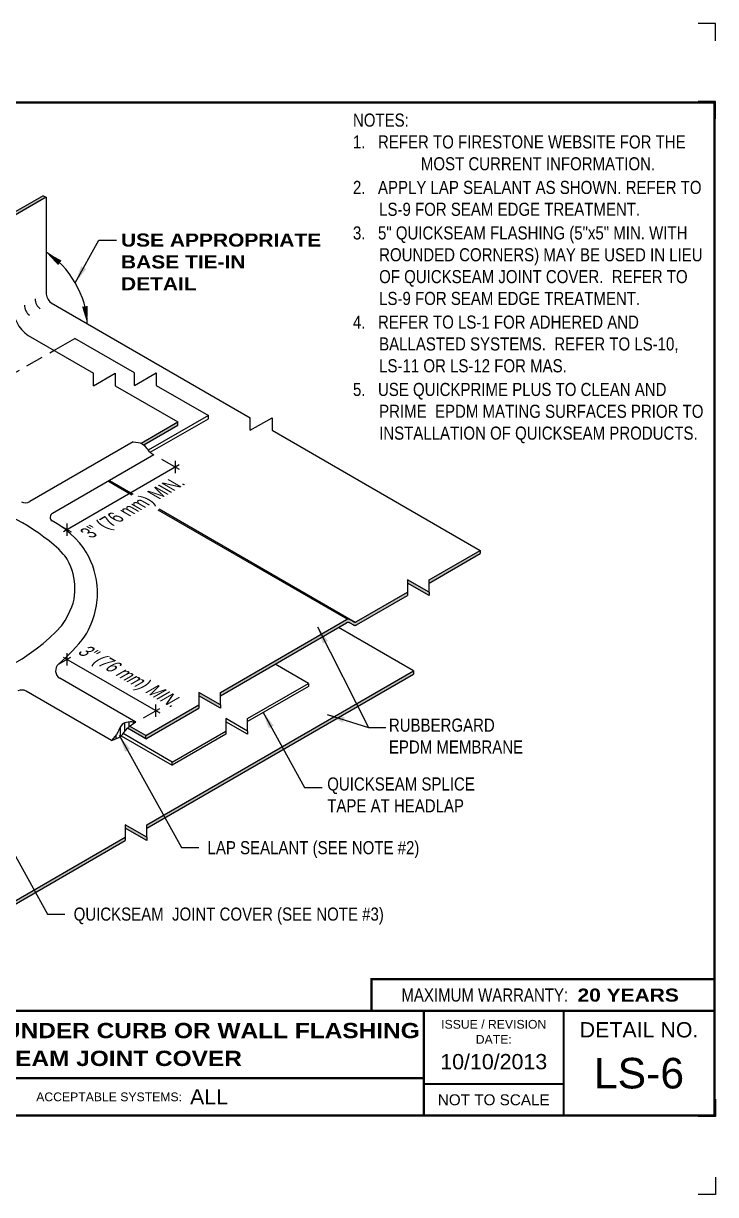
# Model space of a CAD drawing. Header units: inches. Extents: x 143.4 to 163.5, y 113.7 to 130.5.
# Drawn here: x 153.57 to 163.48, y 113.75 to 130.51 of the extents above; entities that cross this region are included whole.
import ezdxf
from ezdxf.enums import TextEntityAlignment as Align

# ---------------------------------------------------------------- set-up
doc = ezdxf.new("R2010")
doc.units = ezdxf.units.IN
doc.header["$MEASUREMENT"] = 0
doc.linetypes.add('HIDDEN', pattern=[0.375, 0.25, -0.125])
doc.layers.get('0').update_dxf_attribs({"linetype": 'CONTINUOUS'})
doc.layers.get('DEFPOINTS').update_dxf_attribs({"linetype": 'CONTINUOUS'})
for name, color, linetype in [('FSBP-ANNO-NOTE', 7, 'CONTINUOUS'), ('FSBP-MEMBRANE', 7, 'CONTINUOUS'), ('FSBP-SEALANTS', 1, 'CONTINUOUS'), ('FSBP-TTLB', 7, 'CONTINUOUS'), ('FSBP-TTLB-BORDER', 7, 'CONTINUOUS'), ('FSBP-TTLB-TEXT', 7, 'CONTINUOUS')]:
    doc.layers.add(name, color=color, linetype=linetype)
doc.styles.add('FSBP_ARIAL', font='arial.ttf')
doc.styles.add('FSBP_ARIAL_BOLD', font='')
doc.styles.add('FSBP_ARIAL_NAR', font='ARIALN.TTF')
doc.styles.get('FSBP_ARIAL_BOLD').set_extended_font_data('Arial Black')
doc.dimstyles.new('FSBP-LEADER', dxfattribs={"dimtxt": 0.1875, "dimasz": 0.25, "dimexe": 0.0625, "dimexo": 0.125, "dimgap": 0.125, "dimtad": 0, "dimtih": 1, "dimtoh": 1, "dimdec": 4, "dimzin": 0, "dimdsep": 46, "dimlunit": 4, "dimtxsty": 'FSBP_ARIAL_NAR', "dimcen": 0.09375, "dimclrd": 256, "dimclre": 256, "dimclrt": 256, "dimadec": 0, "dimazin": 0, "dimtfac": 1, "dimtdec": 4, "dimtofl": 0, "dimtmove": 0, "dimatfit": 3, "dimfxl": 1, "dimtolj": 1, "dimtzin": 0, "dimlwd": -1, "dimlwe": -1, "dimarcsym": 0})

# ---------------------------------------------------------------- blocks, each defined once
blk = doc.blocks.new('TTLB-EPDM_2')
at = {"layer": 'DEFPOINTS', "linetype": 'Continuous', "ltscale": 1.75}
for points in [[(20.01562500000003, 13.88083333333333), (20.01562500000003, 14.13083333333333), (19.76562500000003, 14.13083333333333)], [(20.01562500000003, -2.380833333333342), (20.01562500000003, -2.630833333333342), (19.76562500000003, -2.630833333333342)]]:
    blk.add_lwpolyline(points, dxfattribs=at)
at = {"layer": 'DEFPOINTS', "color": 1}
for points in [[(20.015625, 12.765625), (20.015625, 13.015625), (19.765625, 13.015625)], [(20.015625, -1.265625), (20.015625, -1.515625), (19.765625, -1.515625)]]:
    blk.add_lwpolyline(points, dxfattribs=at)
at = {"layer": 'FSBP-TTLB', "const_width": 0.03125}
blk.add_lwpolyline([(15.09028770518938, 0), (20, 0), (20, 0.4512598240669945), (15.09028770518938, 0.4512598240669945)], close=True, dxfattribs=at)
for points in [[(0, 0), (0, -1.5), (20, -1.5), (20, 0), (0, 0)], [(15.84028770518938, 0), (15.84028770518938, -0.9643749050531198)], [(17.84110496735593, 0), (17.84110496735593, -1.5)], [(20, 0), (20, -1.5)], [(4.825208527206769, -0.9643749050531198), (15.84028770518938, -0.9643749050531198)], [(15.84028770518938, -0.9643749050531198), (15.84028770518938, -1.5)], [(15.84028770518938, -1.048740175933006), (17.84110496735593, -1.048740175933006)]]:
    blk.add_lwpolyline(points, dxfattribs=at)
at = {"layer": 'FSBP-TTLB-BORDER', "const_width": 0.03125}
blk.add_lwpolyline([(20, 0), (20, 13), (0, 13), (0, 0)], dxfattribs=at)
at = {"layer": 'FSBP-TTLB-TEXT', "style": 'FSBP_ARIAL_NAR'}
blk.add_text('MAXIMUM WARRANTY:', height=0.1875, dxfattribs=at).set_placement((17.90516569312837, 0.2256299120335257), align=Align.MIDDLE_RIGHT)
at = {"layer": 'FSBP-TTLB-TEXT', "style": 'FSBP_ARIAL'}
for s, height, p in [('ISSUE / REVISION', 0.125, (16.84069633627263, -0.1938496373466023)), ('DETAIL NO.', 0.21875, (18.92055248367797, -0.2724398367368792)), ('DATE:', 0.125, (16.84069633627263, -0.409973105348854)), ('NOT TO SCALE', 0.15625, (16.84069633627263, -1.274370087966503))]:
    blk.add_text(s, height=height, dxfattribs=at).set_placement(p, align=Align.MIDDLE_CENTER)
blk.add_text('ACCEPTABLE SYSTEMS:', height=0.125, dxfattribs=at).set_placement((10.29281281591562, -1.23218745252656), align=Align.MIDDLE_LEFT)
at = {"layer": 'FSBP-TTLB-TEXT'}
for tag, height, style, p in [('MAXIMUM_WARRANTY', 0.1875, 'FSBP_ARIAL_BOLD', (18.03987100774941, 0.2240244307510579)), ('ACCPT_SYSTEMS', 0.21875, 'FSBP_ARIAL', (12.49438170418193, -1.23218745252656))]:
    blk.add_attdef(tag, text='', height=height, dxfattribs=dict(at, style=style)).set_placement(p, align=Align.MIDDLE_LEFT)
for tag, height, style, p in [('DETAIL_DESCP_LINE_1', 0.21875, 'FSBP_ARIAL_BOLD', (10.33118450231211, -0.2831249841755152)), ('DETAIL_DESCP_LINE_2', 0.21875, 'FSBP_ARIAL_BOLD', (10.33118450231211, -0.6812499208775904)), ('ISSUE_REV_DATE', 0.21875, 'FSBP_ARIAL', (16.84069633627263, -0.7282559425942452)), ('DETAIL_NUMBER', 0.4375, 'FSBP_ARIAL', (18.91941590748775, -0.8931630692489421))]:
    blk.add_attdef(tag, text='', height=height, dxfattribs=dict(at, style=style)).set_placement(p, align=Align.MIDDLE_CENTER)

msp = doc.modelspace()

# ---------------------------------------------------------------- hatches: boundary and pattern name
at = {"layer": 'FSBP-MEMBRANE'}
msp.add_hatch(color=256, dxfattribs=at).paths.add_polyline_path([(153.8960736493829, 128.019564728149), (153.8554787085804, 128.043002228149), (153.4213159381079, 127.7923382357446), (153.421315938108, 127.7454632357446)])
h = msp.add_hatch(color=256, dxfattribs=at)
edge = h.paths.add_edge_path()
edge.add_line((155.7834426069515, 124.7581032765292), (155.7834426069515, 124.8049780960876))
edge.add_line((155.7834426069515, 124.8049780960876), (155.2555596682699, 124.5002046068457))
edge.add_spline(control_points=[(155.2555596682699, 124.5002046068457), (155.2617862699599, 124.4975190864594), (155.275290110133, 124.4905500238732), (155.2873211260445, 124.4811385928184), (155.2937025323766, 124.4753517126404)], knot_values=[0.1110105844248691, 0.1110105844248691, 0.1110105844248691, 0.1110105844248691, 0.132231569242019, 0.1589005532408923, 0.1589005532408923, 0.1589005532408923, 0.1589005532408923], degree=3, periodic=0)
edge.add_line((155.2937025323764, 124.4753517126406), (155.7834426069515, 124.7581032765292))
h = msp.add_hatch(color=256, dxfattribs=at)
edge = h.paths.add_edge_path()
edge.add_spline(control_points=[(155.0924705074112, 120.4518757429922), (155.0813411793012, 120.443040628672), (155.0707931306412, 120.4335490681029), (155.0610629029088, 120.4231339319969)], knot_values=[0.296323553641704, 0.296323553641704, 0.296323553641704, 0.296323553641704, 0.3391226060413426, 0.3391226060413426, 0.3391226060413426, 0.3391226060413426], degree=3, periodic=0)
edge.add_line((155.0610629029088, 120.4231339319969), (155.3248583216596, 120.2708315759701))
edge.add_line((155.3248583216596, 120.2708315759701), (155.3248583216596, 120.3177065758896))
edge.add_line((155.3248583216596, 120.3177065758896), (155.0924705074184, 120.4518757429981))
h.paths.add_polyline_path([(156.0809842918091, 120.7073811083772), (156.0809842918091, 120.7542561082967), (155.3248583216596, 120.3177065758896), (155.3248583216596, 120.2708315759701)])
h.paths.add_polyline_path([(156.0809842918091, 120.9333631742627), (156.0809842918091, 120.8864881742627), (156.3912068300567, 120.7073811082967), (156.3912068300567, 120.7542561082967)])
h.paths.add_polyline_path([(158.1971932655638, 121.9291749290359, -0.2679491932631523), (158.2440682656898, 121.9291749289632), (158.294621123001, 121.899988222977, 0.2679491935150679), (158.3414961231652, 121.8999882228333), (159.0694480814112, 122.3202714818344), (159.0694480814112, 122.3671464816869), (158.3414961234895, 121.9468632228237, -0.2679491924313115), (158.2946211234895, 121.9468632228237), (158.2440682655638, 121.9760499289554, 0.267949192431158), (158.1971932655638, 121.9760499289554), (156.3912068300567, 120.9333631742627), (156.3912068300567, 120.8864881743431)])
h.paths.add_polyline_path([(159.0694480814112, 122.5462535476529), (159.0694480814112, 122.499378547653), (159.3796706196588, 122.320271481687), (159.3796706196588, 122.3671464816869)])
h.paths.add_polyline_path([(160.1076225775805, 122.9196618065932), (160.1076225775805, 122.9665368065161), (159.3796706196588, 122.5462535476529), (159.3796706196588, 122.4993785477794)])
h = msp.add_hatch(color=256, dxfattribs=at)
h.paths.add_polyline_path([(155.0277396911362, 118.8129073400282), (155.0277396911362, 118.8597823400281), (151.8891911342859, 117.0477404858659), (151.8891911342859, 117.0008654858659)])
h.paths.add_polyline_path([(155.0277396911362, 119.0388894059942), (155.0277396911362, 118.9920144059942), (155.3379622293838, 118.8129073400283), (155.3379622293838, 118.8597823400282)])
h.paths.add_polyline_path([(159.1560531358206, 121.1963902186159), (159.1560531358206, 121.2432652186158), (155.3379622293838, 119.0388894059942), (155.3379622293838, 118.9920144059942)])
at = {"layer": 'FSBP-SEALANTS'}
h = msp.add_hatch(dxfattribs=at)
h.set_pattern_fill('ANSI31', color=256, scale=0.5, angle=45, style=0)
h.set_pattern_definition([(90, (21.96236890036209, 200.0884181665545), (-0.0625, 1.387778780781446e-17), [])])
edge = h.paths.add_edge_path()
edge.add_spline(control_points=[(155.1815390185486, 120.5090818636302), (155.106419276956, 120.5124131155561), (154.9826526215325, 120.5179016582548), (154.9265435922523, 120.351219457666), (154.8651844084204, 120.283629181697), (154.8321498309591, 120.2472399068126)], knot_values=[0, 0, 0, 0, 0.1969186844663151, 0.3244415708855918, 0.4731696631463478, 0.4731696631463478, 0.4731696631463478, 0.4731696631463478], degree=3, periodic=0)
edge.add_spline(control_points=[(154.832149830959, 120.2472399068125), (154.8817976112883, 120.262583217031), (154.9798381642075, 120.2928819858268), (155.0514107210956, 120.4342452564551), (155.1378710152499, 120.4839684542262), (155.1815390185486, 120.5090818636302)], knot_values=[0, 0, 0, 0, 0.149625801893248, 0.2954693291681847, 0.4442974358858268, 0.4442974358858268, 0.4442974358858268, 0.4442974358858268], degree=3, periodic=0)

# ---------------------------------------------------------------- linework, layer by layer
at = {"layer": 'FSBP-ANNO-NOTE'}
for p, q in [((155.5492941220044, 124.2717975101346), (155.8008204876173, 124.1265786952398)), ((155.7466938998808, 124.0694403475914), (155.7466938998808, 124.246217042888)), ((155.8008204876173, 124.1890786952397), (154.1453647229235, 123.2333008638622)), ((154.089796412707, 123.3278832427242), (154.2536178983965, 123.2333008638623)), ((154.19949131066, 123.1761625162139), (154.19949131066, 123.3529392115106)), ((154.0764735328044, 121.3391365798372), (154.2509721161126, 121.4398833838834)), ((154.1427189406396, 121.4398833838834), (155.522353329751, 120.6433510979467)), ((154.1968455283761, 121.3202450362351), (154.1968455283761, 121.4970217315317)), ((155.2897921940216, 120.5715818636303), (155.522353329751, 120.7058510979466)), ((155.4682267420145, 120.5862127502983), (155.4682267420145, 120.762989445595))]:
    msp.add_line(p, q, dxfattribs=at)
for points in [[(153.8960736493829, 127.2348757661166, 0, 0.08203125, 0), (154.0935461981339, 127.0816230046083, 0.08203125, 0.08203125, 0)], [(154.4867891563349, 126.2117264952651, 0, 0.08203125, 0), (154.4528046460406, 126.4593691197873, 0.08203125, 0.08203125, 0)]]:
    msp.add_lwpolyline(points, format="xyseb", dxfattribs=at)
msp.add_ellipse((153.8960736493829, 126.5527762522102), major_axis=(-0.417698940717808, 0.7234757875909054), ratio=0.5773502691896467, start_param=3.926990816999106, end_param=5.49778714378213, dxfattribs=at)
at = {"layer": 'FSBP-MEMBRANE'}
for p, q in [((153.8554787085804, 128.043002228149), (153.421315938108, 127.7923382357446)), ((153.8960736493829, 128.019564728149), (153.421315938108, 127.7454632357446)), ((154.008828720788, 125.8295520813818), (154.3061143690496, 126.0011900304395)), ((154.5762585345907, 125.3228392596864), (154.8864810728383, 125.5019463256524)), ((154.5762585345907, 125.3228392596864), (154.5762585345907, 125.501946325649)), ((154.8864810728383, 125.5019463256524), (154.8864810728383, 125.3228392596898)), ((155.1615816049027, 125.3281787255676), (155.4718041431503, 125.5072857915335)), ((155.1615816049027, 125.3281787255676), (155.1615816049027, 125.5072857915366)), ((155.4718041431503, 125.5072857915335), (155.4718041431502, 125.328178725571)), ((156.2205665323637, 124.8508805585998), (156.2205665323637, 124.8958805585997)), ((155.7834426069515, 124.7581032765288), (155.7834426069515, 124.8049782765288)), ((156.8198013518377, 124.6856542102359), (157.1300238900853, 124.8647612762018)), ((156.8198013518377, 124.6856542102359), (156.8198013518377, 124.864761276201)), ((157.1300238900853, 124.8647612762018), (157.1300238900853, 124.6856542102392)), ((154.7876921739379, 123.9570864204031), (155.1254931065944, 123.7620569610014)), ((154.8065323515307, 123.9679638020079), (155.1443332841872, 123.7729343426061)), ((155.4942260533884, 123.5491688949108), (158.2101329013764, 121.9811393451311)), ((155.5130662309812, 123.5600462765156), (158.3180586234896, 121.9405831636261)), ((160.1076225775805, 122.9665368065161), (160.1076225775805, 122.9196618065161)), ((159.3796706196588, 122.3671464816869), (159.0694480814112, 122.5462535476529)), ((159.0694480814112, 122.5462535476529), (159.0694480814112, 122.3202714816869)), ((159.3796706196588, 122.3671464816869), (159.3796706196588, 122.5462535476529)), ((159.3796706196588, 122.320271481687), (159.0694480814112, 122.499378547653)), ((159.3796706196588, 122.3671464816869), (159.3796706196588, 122.320271481687)), ((159.1560531358206, 121.2432652186158), (158.0826079667659, 121.8630190759298)), ((157.6520130160141, 121.0628731866581), (157.174363824547, 121.3386440759298)), ((156.7815231158962, 120.5602956084982), (157.6520130160141, 121.0628731866581)), ((156.3912068300567, 120.7542561082967), (156.0809842918091, 120.9333631742626)), ((156.0809842918091, 120.9333631742626), (156.0809842918091, 120.7073811082967)), ((156.3912068300567, 120.7073811082968), (156.0809842918091, 120.8864881742627)), ((156.3912068300567, 120.7542561082967), (156.3912068300567, 120.9333631742627)), ((157.6520130160141, 121.0178731866581), (156.7815231158962, 120.5152956084983)), ((156.3912068300567, 120.7542561082967), (156.3912068300567, 120.7073811082968)), ((156.7815231158962, 120.3811885425323), (156.4713005776485, 120.5602956084982)), ((156.4713005776485, 120.5602956084982), (156.4713005776485, 120.3343135425323)), ((156.7815231158962, 120.3811885425323), (156.7815231158962, 120.5602956084982)), ((155.3248583216595, 120.2708315759702), (155.0610629029087, 120.423133931997)), ((155.3248583216596, 120.3177065758895), (155.0924705073929, 120.4518757430128)), ((155.703455857499, 119.9378731866581), (156.4713005776486, 120.3811885425323)), ((156.7815231158962, 120.3343135425324), (156.4713005776485, 120.5134206084983)), ((156.7815231158962, 120.3811885425323), (156.7815231158962, 120.3343135425324)), ((154.973433827029, 120.3143516024643), (155.703455857499, 119.8928731866581)), ((155.703455857499, 119.9378731866581), (155.0000851655514, 120.3439644449941)), ((156.4713005776486, 120.3361885425323), (155.703455857499, 119.8928731866581)), ((155.3379622293838, 118.8597823400282), (155.0277396911362, 119.0388894059942)), ((155.0277396911362, 119.0388894059942), (155.0277396911362, 118.8129073400282)), ((155.3379622293838, 118.8597823400282), (155.0277396911362, 119.0388894059942)), ((155.0277396911362, 119.0388894059942), (155.0277396911362, 118.8129073400282)), ((155.3379622293838, 118.8597823400282), (155.3379622293838, 119.0388894059942)), ((155.3379622293838, 118.8597823400282), (155.3379622293838, 119.0388894059942)), ((155.3379622293838, 118.8129073400283), (155.0277396911362, 118.9920144059942)), ((155.3379622293838, 118.8129073400283), (155.0277396911362, 118.9920144059942)), ((155.3379622293838, 118.8597823400282), (155.3379622293838, 118.8129073400283)), ((155.3379622293838, 118.8597823400282), (155.3379622293838, 118.8129073400283))]:
    msp.add_line(p, q, dxfattribs=at)
at = {"layer": 'FSBP-MEMBRANE', "linetype": 'Continuous'}
for p, q in [((153.8554787085804, 128.043002228149), (153.8960736493829, 128.019564728149)), ((153.8960736493829, 128.019564728149), (153.8960736493829, 126.656611165655)), ((153.9673620399898, 126.5116178807042), (156.8198013518377, 124.864761276201)), ((153.6417198779742, 126.0415024705942), (154.5762585345907, 125.501946325649)), ((155.1615816049027, 125.5072857915366), (154.3061143690496, 126.0011900304395)), ((154.8864810728383, 125.3228392596898), (155.7834426069515, 124.8049782765365)), ((155.4718041431502, 125.328178725571), (156.2205665323637, 124.8958805585997)), ((156.2205665323637, 124.895880558592), (155.359192815743, 124.3985662114281)), ((155.2555596682699, 124.5002046068457), (155.7834426069515, 124.8049780960876)), ((155.2937025323769, 124.4753517126408), (155.7834426069512, 124.758103276529)), ((155.3875746824489, 124.369952489811), (156.2205665323637, 124.850880558592)), ((157.1300238900853, 124.6856542102392), (160.1076225775805, 122.9665368065161)), ((159.3796706196588, 122.5462535476529), (160.1076225775805, 122.9665368065161)), ((159.3796706196588, 122.4993785477794), (160.1076225775805, 122.9196618065932)), ((158.3414961234895, 121.9468632228237), (159.0694480814112, 122.3671464816869)), ((158.3414961231639, 121.8999882228326), (159.0694480814112, 122.3202714818344)), ((156.3912068300567, 120.9333631742627), (158.1971932655638, 121.9760499289554)), ((156.3912068300567, 120.8864881743431), (158.1971932655638, 121.9291749290359)), ((155.3379622293838, 119.0388894059942), (159.1560531358206, 121.2432652186158)), ((155.3379622293838, 118.9920144059942), (159.1560531358206, 121.1963902186159)), ((155.3248583216596, 120.3177065758896), (156.0809842918091, 120.7542561082967)), ((155.3248583216596, 120.2708315759701), (156.0809842918091, 120.7073811083772)), ((151.8891911342859, 117.0477404858659), (155.0277396911362, 118.8597823400281)), ((151.8891911342859, 117.000865485866), (155.0277396911362, 118.8129073400282))]:
    msp.add_line(p, q, dxfattribs=at)
at = {"layer": 'FSBP-MEMBRANE', "linetype": 'HIDDEN'}
for p, q in [((150.7005462177063, 123.9195142876723), (154.008828720788, 125.8295520813818)), ((158.2440682655638, 121.9760499289554), (158.2946211234895, 121.9468632228237)), ((158.2440682655638, 121.9291749290359), (158.294621123127, 121.8999882229042)), ((159.1560531358206, 121.2432652186158), (159.1560531358206, 121.1963902186158)), ((157.6520130160141, 121.0628731866581), (157.6520130160141, 121.0178731866581)), ((155.3248583216596, 120.2708315759701), (155.3248583216596, 120.3177065758896)), ((155.703455857499, 119.8928731866581), (155.703455857499, 119.9378731866581))]:
    msp.add_line(p, q, dxfattribs=at)
at = {"layer": 'FSBP-MEMBRANE', "linetype": 'Continuous'}
for centre in [(153.9245916491695, 126.567366127149), (154.0791685901853, 126.656611165655), (153.7700147081538, 126.478121088643)]:
    msp.add_arc(centre, 0.1830949408023878, 180, 232.3636312966823, dxfattribs=at)
at = {"layer": 'FSBP-MEMBRANE'}
msp.add_arc((153.9275938454435, 126.4596588908769), 0.5065359978326502, 178.1709022234872, 235.6414118259088, dxfattribs=at)
at = {"layer": 'FSBP-MEMBRANE', "linetype": 'HIDDEN'}
for centre, start, end in [((158.2206307655638, 121.935454988153), 59.99999999999219, 119.9999999999997), ((158.2206307655638, 121.8885799882335), 59.99999999999382, 119.9999999999997), ((158.3180586234895, 121.9874581636261), 239.9999999999994, 299.9999999999997), ((158.318058623127, 121.9405831637066), 240.0000000000002, 299.9999999999997)]:
    msp.add_arc(centre, 0.046875, start, end, dxfattribs=at)
at = {"layer": 'FSBP-SEALANTS'}
for p, q in [((155.1445547271956, 124.5203150004752), (153.6618897319562, 123.6642979663557)), ((155.4410409465313, 124.3342975101346), (153.9872208186839, 123.4949340679686)), ((155.1815390185486, 120.5090818636302), (154.0954846855472, 121.1361156251431)), ((154.832149830959, 120.2472399068125), (153.6121191463134, 120.9516249510124))]:
    msp.add_line(p, q, dxfattribs=at)
for centre, radius, start, end in [((152.0153107409715, 120.6808063806393), 3.091815095019238, 48.10044361862249, 75.34733122988317), ((153.5993897319562, 123.7725511418288), 0.125, 243.1088186069659, 299.9999999999989), ((154.0184708186839, 123.4408074802321), 0.0625, 120.0000000000006, 233.7832676189912), ((152.1489028291411, 123.6801753625274), 2.663738866117448, 275.1684096966695, 317.8472474310626), ((152.4349842209469, 123.2637190428424), 2.529526599553671, 310.4610845953423, 322.9166641284678), ((154.1579846855472, 121.2443688006162), 0.125, 130.6993060852437, 240.0000000000011), ((153.5496191463134, 120.8433717755393), 0.125, 60.00000000001481, 116.0815066611852)]:
    msp.add_arc(centre, radius, start, end, dxfattribs=at)
for points in [[(155.1445547271956, 124.5203150004752), (155.2734647066256, 124.4908632584633), (155.3839590082977, 124.3730562904159), (155.4410409465313, 124.3342975101346)], [(155.1815390185486, 120.5090818636302), (154.9876007396148, 120.47495105268), (154.9229634641273, 120.3650233074186), (154.8321498309591, 120.2472399068126)], [(154.832149830959, 120.2472399068125), (154.9681575117309, 120.3096080987318), (155.0604812665417, 120.4225092003456), (155.1815390185486, 120.5090818636302)]]:
    msp.add_spline(points, degree=3, dxfattribs=at)
for points, knots in [([(154.4529376775001, 121.7384752377297), (154.5955821101318, 121.9736417924204), (154.6414522300936, 122.2274075859548), (154.6153506303859, 122.6516802974361), (154.5358191756537, 123.0782922915548), (153.9815432372338, 123.3903832427242)], [2.764190357306986, 2.764190357306986, 2.764190357306986, 2.764190357306986, 3.088162933511695, 3.088162933511695, 3.526248405111588, 3.526248405111588, 3.526248405111588, 3.526248405111588]), ([(154.1236876420303, 121.8925149670253), (154.2533608554957, 122.0943398910124), (154.3044843247994, 122.2342952704427), (154.314289063894, 122.5095025080538), (154.2959423136263, 122.6448609735328), (154.205906496321, 122.8321964320749), (154.1797953684605, 122.8790330279795), (154.0801076990059, 122.9820960416512)], [2.764190357306986, 2.764190357306986, 2.764190357306986, 2.764190357306986, 3.090861184239237, 3.090861184239237, 3.417532011171487, 3.417532011171487, 3.526248405111588, 3.526248405111588, 3.526248405111588, 3.526248405111588])]:
    msp.add_open_spline(points, degree=3, knots=knots, dxfattribs=at)

# ---------------------------------------------------------------- block references
msp.add_blockref('TTLB-EPDM_2', (143.4627011304549, 116.377628829769)).add_auto_attribs({'DETAIL_DESCP_LINE_1': 'LAP SPLICE WITH HEADLAP UNDER CURB OR WALL FLASHING', 'DETAIL_DESCP_LINE_2': 'USING QUICKSEAM JOINT COVER', 'ACCPT_SYSTEMS': 'ALL', 'ISSUE_REV_DATE': '10/10/2013', 'DETAIL_NUMBER': 'LS-6', 'MAXIMUM_WARRANTY': '20 YEARS'})

# ---------------------------------------------------------------- texts
at = {"layer": 'FSBP-ANNO-NOTE', "style": 'FSBP_ARIAL_NAR'}
for rotation, oblique, p in [(30.00000000000054, 329.9999999999999, (155.1895989562165, 123.586189779551)), (329.9999999999994, 30, (155.0490424861414, 121.166617240915))]:
    msp.add_text('3" (76 mm) MIN.', height=0.1875, rotation=rotation, dxfattribs=dict(at, oblique=oblique)).set_placement(p, align=Align.MIDDLE)
for s, p in [('LAP SEALANT (SEE NOTE #2)', (156.2073768914134, 118.7118555423185)), ('QUICKSEAM  JOINT COVER (SEE NOTE #3)', (154.291211670447, 117.7609801403472))]:
    msp.add_text(s, height=0.1875, dxfattribs=at).set_placement(p, align=Align.MIDDLE_LEFT)
at = {"layer": 'FSBP-ANNO-NOTE', "char_height": 0.1875, "attachment_point": 1}
for s, width, gutter_width, heights, insert, style in [('\\pi-0.375,l0.375,t0.1875,0.375;NOTES:\\P1.   REFER TO FIRESTONE WEBSITE FOR THE                MOST CURRENT INFORMATION.\\P{\\H0.083333x;\\P\\pt0.375;}2.   APPLY LAP SEALANT AS SHOWN. REFER TO LS-9 FOR SEAM EDGE TREATMENT.\\P{\\H0.083333x;\\P}3.   5" QUICKSEAM FLASHING (5"x5" MIN. WITH ROUNDED CORNERS) MAY BE USED IN LIEU OF QUICKSEAM JOINT COVER.  REFER TO LS-9 FOR SEAM EDGE TREATMENT.\\P{\\H0.083333x;\\P}4.   REFER TO LS-1 FOR ADHERED AND BALLASTED SYSTEMS.  REFER TO LS-10, LS-11 OR LS-12 FOR MAS.\\P{\\H0.083333x;\\P}5.   USE QUICKPRIME PLUS TO CLEAN AND PRIME  EPDM MATING SURFACES PRIOR TO INSTALLATION OF QUICKSEAM PRODUCTS.', 5.053060535314046, 23.08110225731588, [5.726135190117391], (158.2883557480918, 129.2186677774556), 'FSBP_ARIAL_NAR'), ('USE APPROPRIATE BASE TIE-IN DETAIL', 2.92627072607138, 5, [0.574864626292765], (154.9688057266176, 127.5015640254132), 'FSBP_ARIAL_BOLD'), ('RUBBERGARD EPDM MEMBRANE', 2.137069301021143, 5, [0.5521087649904075], (158.8029186512613, 120.5591165950154), 'FSBP_ARIAL_NAR'), ('QUICKSEAM SPLICE\\PTAPE AT HEADLAP', 2.137069301021143, 5, [0.5521087649904075], (157.9203598893328, 119.7171389979467), 'FSBP_ARIAL_NAR')]:
    msp.add_mtext_dynamic_manual_height_columns(s, width=width, gutter_width=gutter_width, heights=heights, dxfattribs=dict(at, insert=insert, style=style))

# ---------------------------------------------------------------- leaders
at = {"layer": 'FSBP-ANNO-NOTE'}
for points in [[(154.3137725900878, 126.7939348480962), (154.6530902522115, 127.4079451525206), (154.9030902522115, 127.4079451525206)], [(157.7801838339472, 121.8743164236445), (158.5089862318395, 120.4332607405798), (158.7589862318395, 120.4332607405798)], [(152.1518718310521, 120.9536310478039), (153.916211670447, 117.7609801403472), (154.166211670447, 117.7609801403472)], [(156.9977609541872, 120.6573613665929), (157.5960673099406, 119.5746995760571), (157.8460673099406, 119.5746995760571)], [(157.9186600422044, 120.6154898457747), (158.5089862318395, 120.4332607405798), (158.7589862318395, 120.4332607405798)], [(154.9424742899158, 120.3221736254796), (155.8323768914134, 118.7118555423185), (156.0823768914134, 118.7118555423185)]]:
    msp.add_leader(points, dimstyle='FSBP-LEADER', dxfattribs=at)

doc.saveas('drawing.dxf')
